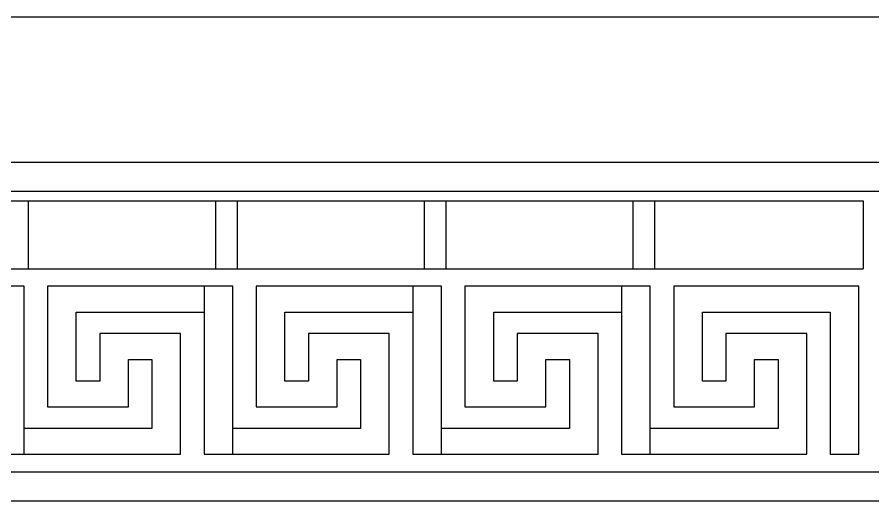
# Model space of a CAD drawing. Extents: x 1188826 to 1909461, y 608442 to 1651179.
# Drawn here: x 1664004 to 1664889, y 1033713 to 1034213 of the extents above; entities that cross this region are included whole.
import ezdxf

# ---------------------------------------------------------------- set-up
doc = ezdxf.new("R2010")
doc.units = 0
doc.header["$LTSCALE"] = 1000
doc.header["$MEASUREMENT"] = 0
doc.layers.add('立面线', color=40, linetype='Continuous')

msp = doc.modelspace()

# ---------------------------------------------------------------- linework, layer by layer
at = {"layer": '立面线'}
for p, q in [((1671834.39, 1034213.42), (1657933.48, 1034213.42)), ((1659033.67, 1034063.42), (1670733.66, 1034063.42)), ((1659063.67, 1034033.42), (1670703.66, 1034033.42)), ((1659063.67, 1034023.42), (1664878.66, 1034023.42)), ((1664015.32, 1034023.42), (1664015.32, 1033953.42)), ((1664209.15, 1033953.42), (1664209.15, 1034023.42)), ((1664231.15, 1034023.42), (1664231.15, 1033953.42)), ((1664424.99, 1033953.42), (1664424.99, 1034023.42)), ((1664446.99, 1034023.42), (1664446.99, 1033953.42)), ((1664640.82, 1033953.42), (1664640.82, 1034023.42)), ((1664662.82, 1034023.42), (1664662.82, 1033953.42)), ((1664878.66, 1034023.42), (1664878.66, 1033953.42)), ((1659085.73, 1033953.42), (1664878.66, 1033953.42)), ((1664010.89, 1033935.27), (1663819.32, 1033935.27)), ((1664010.89, 1033761.57), (1664010.89, 1033935.27)), ((1664035.16, 1033935.27), (1664035.16, 1033810.57)), ((1664226.73, 1033935.27), (1664035.16, 1033935.27)), ((1664197.04, 1033935.27), (1664197.04, 1033761.57)), ((1664226.73, 1033761.57), (1664226.73, 1033935.27)), ((1664251, 1033935.27), (1664251, 1033810.57)), ((1664442.56, 1033935.27), (1664251, 1033935.27)), ((1664412.87, 1033935.27), (1664412.87, 1033761.57)), ((1664442.56, 1033761.57), (1664442.56, 1033935.27)), ((1664466.83, 1033935.27), (1664466.83, 1033810.57)), ((1664658.4, 1033935.27), (1664466.83, 1033935.27)), ((1664628.71, 1033935.27), (1664628.71, 1033761.57)), ((1664658.4, 1033761.57), (1664658.4, 1033935.27)), ((1664874.23, 1033935.27), (1664682.67, 1033935.27)), ((1664682.67, 1033935.27), (1664682.67, 1033810.57)), ((1664874.23, 1033761.57), (1664874.23, 1033935.27)), ((1664064.85, 1033837.27), (1664064.85, 1033908.57)), ((1664064.85, 1033908.57), (1664197.04, 1033908.57)), ((1664280.68, 1033837.27), (1664280.68, 1033908.57)), ((1664280.68, 1033908.57), (1664412.87, 1033908.57)), ((1664496.52, 1033837.27), (1664496.52, 1033908.57)), ((1664496.52, 1033908.57), (1664628.71, 1033908.57)), ((1664712.36, 1033837.27), (1664712.36, 1033908.57)), ((1664712.36, 1033908.57), (1664844.54, 1033908.57)), ((1664844.54, 1033908.57), (1664844.54, 1033761.57)), ((1664089.12, 1033886.27), (1664089.12, 1033837.27)), ((1664172.77, 1033886.27), (1664089.12, 1033886.27)), ((1664172.77, 1033761.57), (1664172.77, 1033886.27)), ((1664304.95, 1033886.27), (1664304.95, 1033837.27)), ((1664388.6, 1033886.27), (1664304.95, 1033886.27)), ((1664388.6, 1033761.57), (1664388.6, 1033886.27)), ((1664520.79, 1033886.27), (1664520.79, 1033837.27)), ((1664604.44, 1033886.27), (1664520.79, 1033886.27)), ((1664604.44, 1033761.57), (1664604.44, 1033886.27)), ((1664736.63, 1033886.27), (1664736.63, 1033837.27)), ((1664820.27, 1033886.27), (1664736.63, 1033886.27)), ((1664820.27, 1033761.57), (1664820.27, 1033886.27)), ((1664118.81, 1033810.57), (1664118.81, 1033859.57)), ((1664118.81, 1033859.57), (1664143.08, 1033859.57)), ((1664143.08, 1033859.57), (1664143.08, 1033788.27)), ((1664334.64, 1033810.57), (1664334.64, 1033859.57)), ((1664334.64, 1033859.57), (1664358.91, 1033859.57)), ((1664358.91, 1033859.57), (1664358.91, 1033788.27)), ((1664550.48, 1033810.57), (1664550.48, 1033859.57)), ((1664550.48, 1033859.57), (1664574.75, 1033859.57)), ((1664574.75, 1033859.57), (1664574.75, 1033788.27)), ((1664766.32, 1033810.57), (1664766.32, 1033859.57)), ((1664766.32, 1033859.57), (1664790.59, 1033859.57)), ((1664790.59, 1033859.57), (1664790.59, 1033788.27)), ((1664089.12, 1033837.27), (1664064.85, 1033837.27)), ((1664304.95, 1033837.27), (1664280.68, 1033837.27)), ((1664520.79, 1033837.27), (1664496.52, 1033837.27)), ((1664736.63, 1033837.27), (1664712.36, 1033837.27)), ((1664035.16, 1033810.57), (1664118.81, 1033810.57)), ((1664251, 1033810.57), (1664334.64, 1033810.57)), ((1664466.83, 1033810.57), (1664550.48, 1033810.57)), ((1664682.67, 1033810.57), (1664766.32, 1033810.57)), ((1664143.08, 1033788.27), (1664010.89, 1033788.27)), ((1664358.91, 1033788.27), (1664226.73, 1033788.27)), ((1664574.75, 1033788.27), (1664442.56, 1033788.27)), ((1664790.59, 1033788.27), (1664658.4, 1033788.27)), ((1663981.2, 1033761.57), (1664172.77, 1033761.57)), ((1664197.04, 1033761.57), (1664388.6, 1033761.57)), ((1664412.87, 1033761.57), (1664604.44, 1033761.57)), ((1664628.71, 1033761.57), (1664820.27, 1033761.57)), ((1664844.54, 1033761.57), (1664874.23, 1033761.57)), ((1659320.33, 1033743.42), (1670446.98, 1033743.42)), ((1659383.67, 1033713.42), (1670383.66, 1033713.42))]:
    msp.add_line(p, q, dxfattribs=at)

doc.saveas('drawing.dxf')
